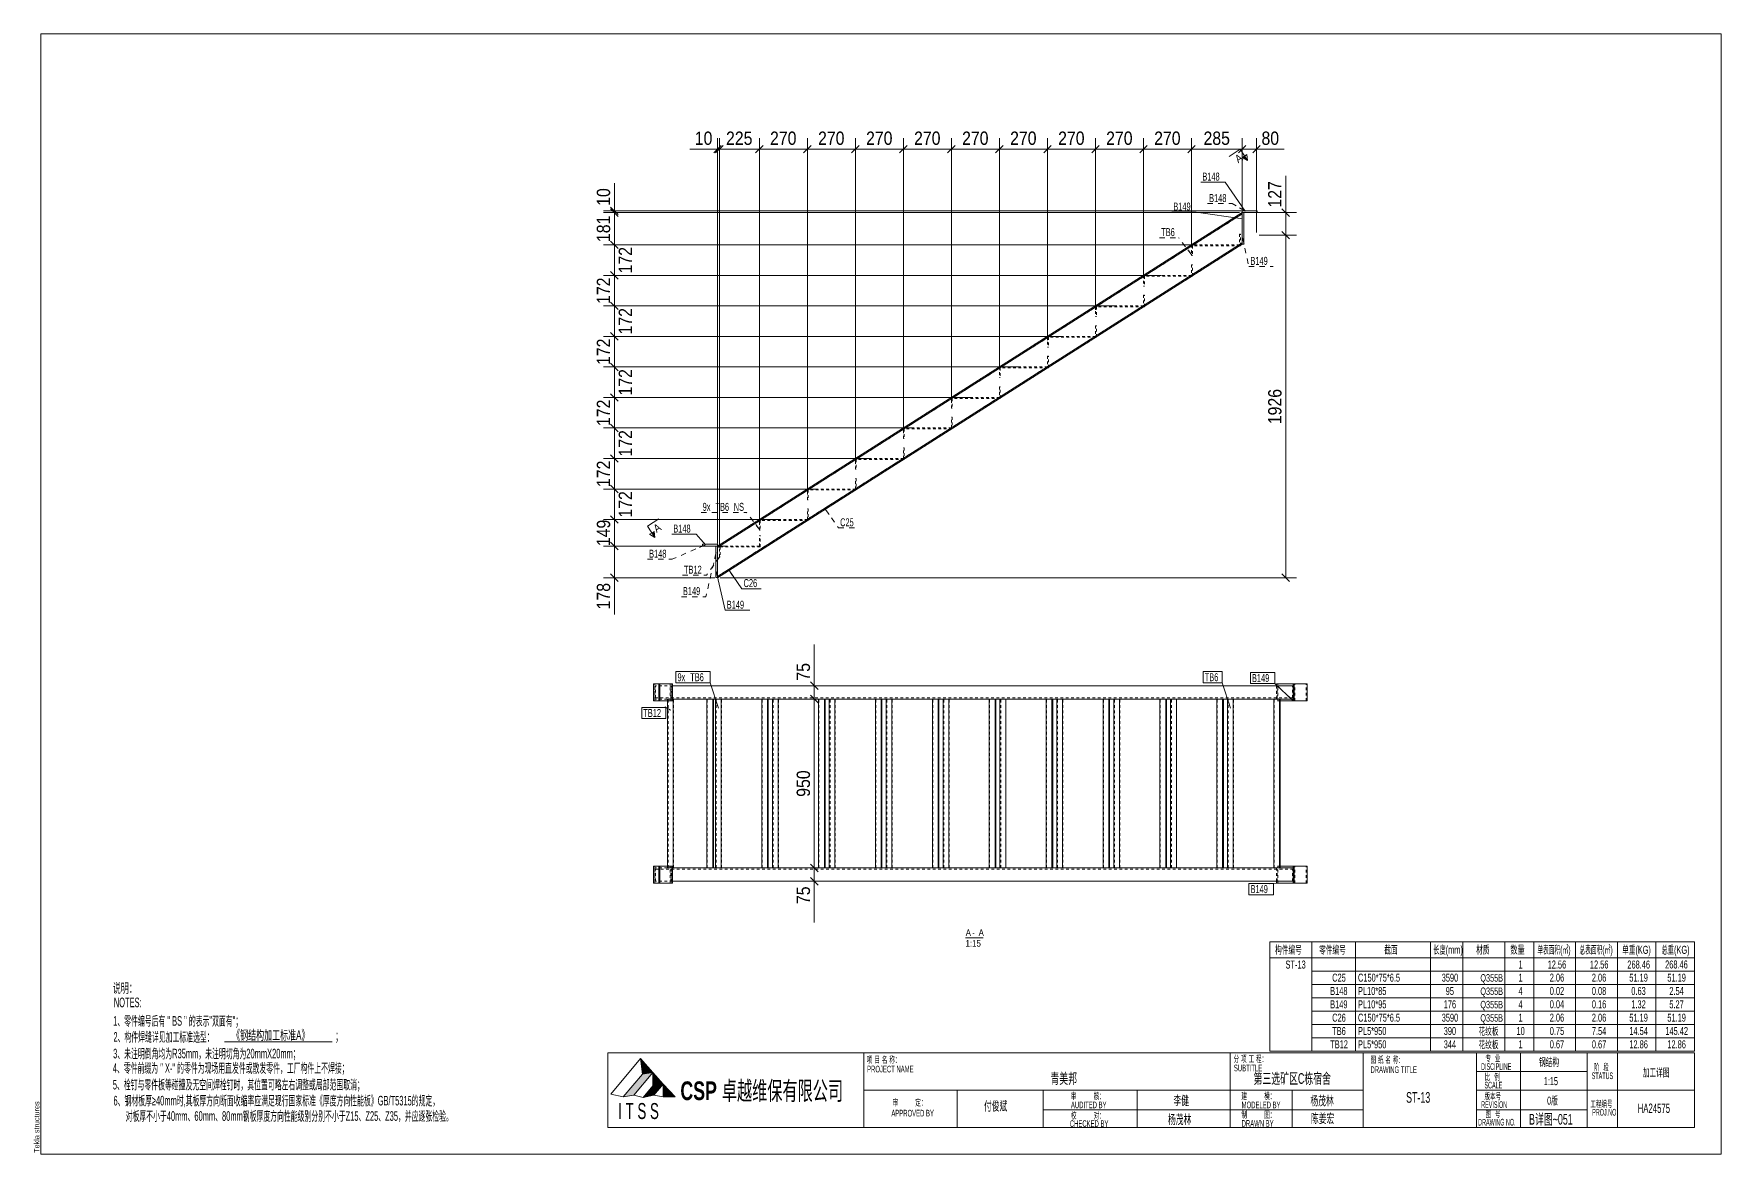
# Model space of a CAD drawing. Header units: inches. Extents: x 0 to 632, y -2591 to 0.
# Drawn here: x 0 to 632, y -420 to 0 of the extents above; entities that cross this region are included whole.
import ezdxf

# ---------------------------------------------------------------- set-up
doc = ezdxf.new("R2010")
doc.units = ezdxf.units.IN
doc.header["$MEASUREMENT"] = 0
for name, pattern in [('XKITLINE00', [0]), ('XKITLINE01', [4, 1, -1, 1, -1]), ('XKITLINE02', [4, 2, -2])]:
    doc.linetypes.add(name, pattern=pattern)
for name, color, linetype, lineweight in [('DrawingSheet', 5, 'Continuous', 0), ('OtherObjectType', 1, 'Continuous', 0), ('Part', 2, 'Continuous', 0), ('PartMark', 3, 'Continuous', 0), ('Section', 6, 'Continuous', 0), ('Z-DIMENSIONS', 1, 'Continuous', 0)]:
    doc.layers.add(name, color=color, linetype=linetype, lineweight=lineweight)
doc.styles.add('Arial', font='arial.ttf')
doc.styles.add('Arial Black', font='ariblk.ttf')
doc.styles.add('Arial Black Bold', font='ARIAL.TTF')
doc.styles.add('Arial Narrow', font='ARIAL.TTF')
doc.styles.add('romsim', font='ARIAL.TTF')
doc.styles.add('宋体', font='ARIAL.TTF')

# ---------------------------------------------------------------- blocks, each defined once
blk = doc.blocks.new('B详图~051 (ST-13)')
at = {"layer": 'OtherObjectType'}
for color, points in [(3, [(229.8, 41), (234.5, 35.7), (230.6, 35.1)]), (2, [(227.3, 27.2), (223.4, 26.5), (230.6, 35), (234.5, 35.7)]), (3, [(234.5, 35.7), (238.4, 31.3), (234.5, 30.7)]), (2, [(234.8, 27.1), (230.8, 26.3), (234.5, 30.6), (238.4, 31.3)]), (3, [(238.4, 31.3), (242.8, 26.5), (238.3, 26.5)])]:
    blk.add_hatch(color=color, dxfattribs=at).paths.add_polyline_path(points, flags=17)
at = {"layer": 'Section'}
for points in [[(456.32, 379.15), (457.39, 377.47), (455.47, 378.62)], [(234.94, 238.45), (235.17, 236.22), (234.1, 237.91)]]:
    blk.add_hatch(color=6, dxfattribs=at).paths.add_polyline_path(points, flags=17)
at = {"layer": 'DrawingSheet', "color": 5, "linetype": 'XKITLINE00', "lineweight": 0}
for p, q in [((635, 425), (5, 425)), ((5, 425), (5, 5)), ((635, 5), (635, 425)), ((5, 5), (635, 5))]:
    blk.add_line(p, q, dxfattribs=at)
at = {"layer": 'OtherObjectType', "color": 6, "linetype": 'XKITLINE00', "lineweight": 0}
blk.add_line((351.68, 86.06), (358.35, 86.06), dxfattribs=at)
at = {"layer": 'OtherObjectType', "color": 3, "linetype": 'XKITLINE00', "lineweight": 0}
for p, q in [((465.8, 78.6), (465.8, 84.6)), ((625, 84.6), (465.8, 84.6)), ((481.5, 84.6), (481.5, 78.6)), ((497.9, 78.6), (497.9, 84.6)), ((526, 78.6), (526, 84.6)), ((538.17, 78.6), (538.17, 84.6)), ((553.9, 78.6), (553.9, 84.6)), ((564.7, 78.6), (564.7, 84.6)), ((580.3, 84.6), (580.3, 78.6)), ((596.1, 84.6), (596.1, 78.6)), ((610.5, 84.6), (610.5, 78.6)), ((625, 78.6), (625, 84.6)), ((625, 78.6), (465.8, 78.6)), ((465.8, 73.6), (465.8, 78.6)), ((465.8, 78.6), (625, 78.6)), ((481.5, 78.6), (481.5, 73.6)), ((497.9, 78.6), (497.9, 73.6)), ((526, 78.6), (526, 73.6)), ((538.17, 78.6), (538.17, 73.6)), ((553.9, 78.6), (553.9, 73.6)), ((564.7, 73.6), (564.7, 78.6)), ((580.3, 78.6), (580.3, 73.6)), ((596.1, 73.6), (596.1, 78.6)), ((610.5, 73.6), (610.5, 78.6)), ((625, 78.6), (625, 73.6)), ((465.8, 68.6), (465.8, 73.6)), ((481.5, 73.6), (625, 73.6)), ((481.5, 73.6), (481.5, 68.6)), ((497.9, 73.6), (497.9, 68.6)), ((526, 73.6), (526, 68.6)), ((538.17, 73.6), (538.17, 68.6)), ((553.9, 73.6), (553.9, 68.6)), ((564.7, 73.6), (564.7, 68.6)), ((580.3, 73.6), (580.3, 68.6)), ((596.1, 68.6), (596.1, 73.6)), ((610.5, 73.6), (610.5, 68.6)), ((625, 73.6), (625, 68.6)), ((465.8, 63.6), (465.8, 68.6)), ((465.8, 58.6), (465.8, 63.6)), ((481.5, 68.6), (625, 68.6)), ((481.5, 68.6), (481.5, 63.6)), ((481.5, 63.6), (625, 63.6)), ((481.5, 63.6), (481.5, 58.6)), ((497.9, 68.6), (497.9, 63.6)), ((497.9, 63.6), (497.9, 58.6)), ((526, 68.6), (526, 63.6)), ((526, 63.6), (526, 58.6)), ((538.17, 68.6), (538.17, 63.6)), ((538.17, 63.6), (538.17, 58.6)), ((553.9, 68.6), (553.9, 63.6)), ((553.9, 63.6), (553.9, 58.6)), ((564.7, 68.6), (564.7, 63.6)), ((564.7, 63.6), (564.7, 58.6)), ((580.3, 68.6), (580.3, 63.6)), ((580.3, 63.6), (580.3, 58.6)), ((596.1, 63.6), (596.1, 68.6)), ((596.1, 58.6), (596.1, 63.6)), ((610.5, 68.6), (610.5, 63.6)), ((610.5, 63.6), (610.5, 58.6)), ((625, 68.6), (625, 63.6)), ((625, 63.6), (625, 58.6)), ((465.8, 53.6), (465.8, 58.6)), ((481.5, 58.6), (625, 58.6)), ((481.5, 58.6), (481.5, 53.6)), ((497.9, 58.6), (497.9, 53.6)), ((526, 58.6), (526, 53.6)), ((538.17, 58.6), (538.17, 53.6)), ((553.9, 58.6), (553.9, 53.6)), ((564.7, 58.6), (564.7, 53.6)), ((580.3, 58.6), (580.3, 53.6)), ((596.1, 53.6), (596.1, 58.6)), ((610.5, 58.6), (610.5, 53.6)), ((625, 58.6), (625, 53.6)), ((465.8, 48.6), (465.8, 53.6)), ((481.5, 53.6), (625, 53.6)), ((481.5, 53.6), (481.5, 48.6)), ((497.9, 53.6), (497.9, 48.6)), ((526, 53.6), (526, 48.6)), ((538.17, 53.6), (538.17, 48.6)), ((553.9, 53.6), (553.9, 48.6)), ((564.7, 53.6), (564.7, 48.6)), ((580.3, 53.6), (580.3, 48.6)), ((596.1, 48.6), (596.1, 53.6)), ((610.5, 53.6), (610.5, 48.6)), ((625, 53.6), (625, 48.6)), ((73.92, 47.16), (114.24, 47.16)), ((465.8, 43.6), (465.8, 48.6)), ((481.5, 48.6), (625, 48.6)), ((481.5, 48.6), (481.5, 43.6)), ((497.9, 48.6), (497.9, 43.6)), ((526, 48.6), (526, 43.6)), ((538.17, 48.6), (538.17, 43.6)), ((553.9, 48.6), (553.9, 43.6)), ((564.7, 48.6), (564.7, 43.6)), ((580.3, 48.6), (580.3, 43.6)), ((596.1, 43.6), (596.1, 48.6)), ((610.5, 48.6), (610.5, 43.6)), ((625, 48.6), (625, 43.6)), ((625, 43), (217.6, 43)), ((217.6, 43), (217.6, 15)), ((313.6, 43), (313.6, 15)), ((452.8, 43), (382.8, 43)), ((450.9, 42.8), (450.9, 15.1)), ((625, 43.6), (465.8, 43.6)), ((481.5, 43.6), (625, 43.6)), ((500.8, 43), (500.8, 15)), ((543.2, 43), (543.2, 15)), ((559.7, 43), (559.7, 15)), ((584.7, 43), (584.7, 15)), ((596.1, 43), (596.1, 15)), ((625, 43), (625, 15)), ((584.7, 36), (543.2, 36)), ((500.8, 29), (313.7, 29)), ((348.5, 29), (348.5, 15)), ((380.8, 29), (380.8, 15)), ((416.1, 29.1), (416.1, 15.1)), ((474.1, 29), (474.1, 15)), ((625, 29), (543.2, 29)), ((500.8, 21.6), (380.8, 21.6)), ((584.7, 21.6), (543.2, 21.6)), ((625, 15), (217.6, 15))]:
    blk.add_line(p, q, dxfattribs=at)
at = {"layer": 'OtherObjectType', "color": 2, "linetype": 'XKITLINE00', "lineweight": 0}
for p, q in [((229.8, 40.9), (218.7, 27.5)), ((230.6, 35), (229.8, 40.9)), ((229.8, 40.9), (234.5, 35.7)), ((223.4, 26.5), (230.6, 35)), ((230.6, 35), (223.4, 26.5)), ((234.5, 35.7), (227.3, 27.2)), ((230.6, 35), (234.5, 35.7)), ((234.5, 30.6), (234.5, 35.7)), ((234.5, 35.7), (238.4, 31.3)), ((218.7, 27.5), (223.4, 26.5)), ((223.4, 26.5), (227.3, 27.2)), ((227.3, 27.2), (230.8, 26.3)), ((230.8, 26.3), (234.5, 30.6)), ((230.8, 26.3), (234.8, 27.1)), ((234.5, 30.6), (238.4, 31.3)), ((238.4, 31.3), (234.8, 27.1)), ((234.8, 27.1), (238.3, 26.5)), ((238.3, 26.5), (238.4, 31.3)), ((238.3, 26.5), (242.8, 26.5)), ((242.8, 26.5), (238.4, 31.3))]:
    blk.add_line(p, q, dxfattribs=at)
at = {"layer": 'Part', "color": 2, "linetype": 'XKITLINE00', "lineweight": 0}
for p, q in [((455.41, 357.96), (258.74, 232.96)), ((455.41, 357.44), (258.74, 232.44)), ((455.41, 357.96), (455.41, 358.62)), ((455.41, 358.62), (461.07, 358.62)), ((455.41, 357.96), (455.41, 346.19)), ((455.41, 357.96), (456.07, 357.96)), ((455.41, 357.96), (461.07, 357.96)), ((456.07, 357.96), (456.07, 346.19)), ((461.07, 357.96), (461.07, 358.62)), ((455.41, 346.62), (258.74, 221.62)), ((258.74, 221.11), (455.41, 346.11)), ((454.74, 345.55), (454.52, 345.55)), ((454.74, 345.68), (454.74, 345.55)), ((455.41, 346.11), (455.41, 346.19)), ((455.41, 346.19), (456.07, 346.19)), ((436.74, 334.11), (436.52, 334.11)), ((436.74, 334.24), (436.74, 334.11)), ((418.74, 322.67), (418.52, 322.67)), ((418.74, 322.8), (418.74, 322.67)), ((400.74, 311.22), (400.52, 311.22)), ((400.74, 311.36), (400.74, 311.22)), ((382.74, 299.78), (382.52, 299.78)), ((382.74, 299.92), (382.74, 299.78)), ((364.74, 288.34), (364.52, 288.34)), ((364.74, 288.48), (364.74, 288.34)), ((346.74, 276.9), (346.52, 276.9)), ((346.74, 276.9), (346.74, 277.04)), ((328.74, 265.46), (328.52, 265.46)), ((328.74, 265.46), (328.74, 265.6)), ((310.74, 254.02), (310.52, 254.02)), ((310.74, 254.02), (310.74, 254.16)), ((292.74, 242.58), (292.52, 242.58)), ((292.74, 242.58), (292.74, 242.72)), ((253.07, 233.62), (253.07, 232.96)), ((253.07, 233.62), (258.74, 233.62)), ((253.07, 232.96), (258.74, 232.96)), ((258.74, 232.96), (258.07, 232.96)), ((258.07, 232.96), (258.07, 221.19)), ((258.74, 233.62), (258.74, 232.96)), ((258.74, 232.96), (258.74, 221.19)), ((258.74, 221.19), (258.07, 221.19)), ((258.74, 221.11), (258.74, 221.19)), ((236.76, 181.31), (234.67, 181.31)), ((234.67, 181.31), (234.67, 174.97)), ((241.9, 181.31), (236.76, 181.31)), ((236.76, 181.31), (236.76, 174.97)), ((237.12, 174.97), (237.12, 181.31)), ((241.9, 181.31), (241.9, 174.97)), ((474.57, 180.64), (241.9, 180.64)), ((468.26, 181.31), (468.26, 180.64)), ((474.57, 181.31), (468.26, 181.31)), ((474.57, 174.97), (474.57, 181.31)), ((479.71, 181.31), (474.57, 181.31)), ((474.57, 181.31), (474.57, 174.97)), ((474.57, 175.64), (474.57, 180.64)), ((474.93, 174.97), (474.93, 181.31)), ((479.71, 181.31), (479.71, 174.97)), ((236.76, 174.97), (234.67, 174.97)), ((241.9, 174.97), (236.76, 174.97)), ((239.96, 112.97), (239.96, 174.97)), ((241.9, 175.64), (474.57, 175.64)), ((242.11, 112.31), (242.11, 175.64)), ((254.77, 112.31), (254.77, 175.64)), ((256.91, 112.31), (256.91, 175.64)), ((257.19, 112.31), (257.19, 175.64)), ((257.96, 112.31), (257.96, 175.64)), ((260.11, 112.31), (260.11, 175.64)), ((275.3, 112.31), (275.3, 175.64)), ((277.44, 112.31), (277.44, 175.64)), ((277.72, 112.31), (277.72, 175.64)), ((279.29, 112.31), (279.29, 175.64)), ((281.43, 112.31), (281.43, 175.64)), ((296.63, 112.31), (296.63, 175.64)), ((298.77, 112.31), (298.77, 175.64)), ((299.05, 112.31), (299.05, 175.64)), ((300.62, 112.31), (300.62, 175.64)), ((302.76, 112.31), (302.76, 175.64)), ((317.95, 112.31), (317.95, 175.64)), ((320.1, 112.31), (320.1, 175.64)), ((320.38, 112.31), (320.38, 175.64)), ((321.95, 112.31), (321.95, 175.64)), ((324.09, 112.31), (324.09, 175.64)), ((339.28, 112.31), (339.28, 175.64)), ((341.43, 112.31), (341.43, 175.64)), ((341.71, 112.31), (341.71, 175.64)), ((343.27, 112.31), (343.27, 175.64)), ((345.42, 112.31), (345.42, 175.64)), ((360.61, 112.31), (360.61, 175.64)), ((362.76, 112.31), (362.76, 175.64)), ((363.04, 112.31), (363.04, 175.64)), ((364.6, 112.31), (364.6, 175.64)), ((366.75, 112.31), (366.75, 175.64)), ((381.94, 112.31), (381.94, 175.64)), ((384.08, 112.31), (384.08, 175.64)), ((384.37, 112.31), (384.37, 175.64)), ((385.93, 112.31), (385.93, 175.64)), ((388.08, 112.31), (388.08, 175.64)), ((403.27, 112.31), (403.27, 175.64)), ((405.41, 112.31), (405.41, 175.64)), ((405.69, 112.31), (405.69, 175.64)), ((407.26, 112.31), (407.26, 175.64)), ((409.4, 112.31), (409.4, 175.64)), ((424.59, 112.31), (424.59, 175.64)), ((426.74, 112.31), (426.74, 175.64)), ((427.02, 112.31), (427.02, 175.64)), ((428.59, 112.31), (428.59, 175.64)), ((430.73, 112.31), (430.73, 175.64)), ((445.92, 112.31), (445.92, 175.64)), ((448.07, 112.31), (448.07, 175.64)), ((448.35, 112.31), (448.35, 175.64)), ((449.91, 112.31), (449.91, 175.64)), ((452.06, 112.31), (452.06, 175.64)), ((467.25, 112.31), (467.25, 175.64)), ((469.4, 112.31), (469.4, 175.64)), ((469.68, 112.31), (469.68, 175.64)), ((474.57, 174.97), (469.68, 174.97)), ((479.71, 174.97), (474.57, 174.97)), ((236.76, 112.97), (234.67, 112.97)), ((234.67, 112.97), (234.67, 106.64)), ((241.9, 112.97), (236.76, 112.97)), ((236.76, 112.97), (236.76, 106.64)), ((237.12, 106.64), (237.12, 112.97)), ((241.9, 112.97), (241.9, 106.64)), ((241.9, 112.31), (474.57, 112.31)), ((474.57, 112.97), (469.68, 112.97)), ((474.57, 106.64), (474.57, 112.97)), ((479.71, 112.97), (474.57, 112.97)), ((474.57, 112.97), (474.57, 106.64)), ((474.57, 112.31), (474.57, 107.31)), ((474.93, 106.64), (474.93, 112.97)), ((479.71, 112.97), (479.71, 106.64)), ((236.76, 106.64), (234.67, 106.64)), ((241.9, 106.64), (236.76, 106.64)), ((474.57, 107.31), (241.9, 107.31)), ((468.26, 106.64), (468.26, 107.31)), ((474.57, 106.64), (468.26, 106.64)), ((479.71, 106.64), (474.57, 106.64))]:
    blk.add_line(p, q, dxfattribs=at)
at = {"layer": 'Part', "color": 6, "linetype": 'XKITLINE01', "lineweight": 0}
for p, q in [((258.74, 232.96), (455.41, 357.96)), ((455.41, 357.44), (258.74, 232.44)), ((455.41, 358.62), (455.41, 357.96)), ((461.07, 358.62), (455.41, 358.62)), ((455.41, 346.19), (455.41, 357.96)), ((455.41, 357.96), (455.41, 346.11)), ((456.07, 357.96), (455.41, 357.96)), ((455.41, 357.96), (455.41, 346.19)), ((455.41, 357.96), (461.07, 357.96)), ((456.07, 346.19), (456.07, 357.96)), ((461.07, 357.96), (461.07, 358.62)), ((454.41, 349.88), (454.41, 345.88)), ((454.74, 349.88), (454.41, 349.88)), ((454.74, 345.68), (454.74, 349.88)), ((455.41, 346.62), (258.74, 221.62)), ((258.74, 221.11), (455.41, 346.11)), ((454.41, 345.88), (436.41, 345.88)), ((436.41, 345.88), (436.41, 341.88)), ((436.74, 341.88), (436.41, 341.88)), ((454.52, 345.55), (436.74, 345.55)), ((436.74, 345.55), (436.74, 341.88)), ((455.41, 346.19), (456.07, 346.19)), ((436.41, 338.44), (436.41, 334.44)), ((436.74, 338.44), (436.41, 338.44)), ((436.74, 334.24), (436.74, 338.44)), ((436.41, 334.44), (418.41, 334.44)), ((418.41, 334.44), (418.41, 330.44)), ((418.74, 330.44), (418.41, 330.44)), ((436.52, 334.11), (418.74, 334.11)), ((418.74, 334.11), (418.74, 330.44)), ((418.41, 323), (400.41, 323)), ((400.41, 323), (400.41, 319)), ((418.52, 322.67), (400.74, 322.67)), ((400.74, 322.67), (400.74, 319)), ((418.41, 327), (418.41, 323)), ((418.74, 327), (418.41, 327)), ((418.74, 322.8), (418.74, 327)), ((400.74, 319), (400.41, 319)), ((400.41, 311.56), (382.41, 311.56)), ((382.41, 311.56), (382.41, 307.56)), ((400.52, 311.22), (382.74, 311.22)), ((382.74, 311.22), (382.74, 307.56)), ((400.41, 315.56), (400.41, 311.56)), ((400.74, 315.56), (400.41, 315.56)), ((400.74, 311.36), (400.74, 315.56)), ((382.74, 307.56), (382.41, 307.56)), ((382.41, 304.12), (382.41, 300.12)), ((382.74, 304.12), (382.41, 304.12)), ((382.74, 299.92), (382.74, 304.12)), ((382.41, 300.12), (364.41, 300.12)), ((364.41, 300.12), (364.41, 296.12)), ((382.52, 299.78), (364.74, 299.78)), ((364.74, 299.78), (364.74, 296.12)), ((364.74, 296.12), (364.41, 296.12)), ((364.41, 292.68), (364.41, 288.68)), ((364.74, 292.68), (364.41, 292.68)), ((364.74, 288.48), (364.74, 292.68)), ((364.41, 288.68), (346.41, 288.68)), ((346.41, 284.68), (346.41, 288.68)), ((346.74, 284.68), (346.41, 284.68)), ((364.52, 288.34), (346.74, 288.34)), ((346.74, 288.34), (346.74, 284.68)), ((346.41, 277.24), (346.41, 281.24)), ((346.41, 281.24), (346.74, 281.24)), ((346.74, 281.24), (346.74, 277.04)), ((346.41, 277.24), (328.41, 277.24)), ((328.41, 273.24), (328.41, 277.24)), ((328.74, 273.24), (328.41, 273.24)), ((346.52, 276.9), (328.74, 276.9)), ((328.74, 276.9), (328.74, 273.24)), ((328.41, 265.8), (310.41, 265.8)), ((310.41, 261.8), (310.41, 265.8)), ((328.41, 265.8), (328.41, 269.8)), ((328.41, 269.8), (328.74, 269.8)), ((328.74, 269.8), (328.74, 265.6)), ((310.74, 261.8), (310.41, 261.8)), ((328.52, 265.46), (310.74, 265.46)), ((310.74, 265.46), (310.74, 261.8)), ((310.41, 254.35), (292.41, 254.35)), ((292.41, 250.35), (292.41, 254.35)), ((310.52, 254.02), (292.74, 254.02)), ((292.74, 254.02), (292.74, 250.35)), ((310.41, 254.35), (310.41, 258.35)), ((310.41, 258.35), (310.74, 258.35)), ((310.74, 258.35), (310.74, 254.16)), ((292.74, 250.35), (292.41, 250.35)), ((292.41, 242.91), (292.41, 246.91)), ((292.41, 246.91), (292.74, 246.91)), ((292.74, 246.91), (292.74, 242.72)), ((292.41, 242.91), (274.41, 242.91)), ((274.41, 238.91), (274.41, 242.91)), ((292.52, 242.58), (274.74, 242.58)), ((274.74, 242.58), (274.74, 238.91)), ((274.74, 238.91), (274.41, 238.91)), ((274.41, 232.96), (274.41, 236.96)), ((274.74, 236.96), (274.41, 236.96)), ((274.74, 232.62), (274.74, 236.96)), ((253.07, 233.62), (253.07, 232.96)), ((258.74, 233.62), (253.07, 233.62)), ((253.07, 232.96), (258.74, 232.96)), ((258.74, 232.96), (258.07, 232.96)), ((258.07, 232.96), (258.07, 221.19)), ((258.74, 232.96), (258.74, 233.62)), ((258.74, 232.96), (258.74, 221.19)), ((258.74, 221.11), (258.74, 232.96)), ((258.74, 221.19), (258.74, 232.96)), ((274.41, 232.96), (259.41, 232.96)), ((259.41, 228.96), (259.41, 232.96)), ((259.74, 228.96), (259.41, 228.96)), ((274.74, 232.62), (259.74, 232.62)), ((259.74, 232.62), (259.74, 228.96)), ((258.07, 221.19), (258.74, 221.19)), ((235.19, 175.64), (235.19, 180.64)), ((241.9, 180.64), (235.19, 180.64)), ((235.23, 174.97), (235.23, 181.31)), ((235.46, 176.07), (235.46, 180.64)), ((241.54, 181.31), (236.76, 181.31)), ((240.98, 174.97), (240.98, 181.31)), ((241.27, 176.07), (241.27, 180.64)), ((241.54, 174.97), (241.54, 181.31)), ((241.54, 174.97), (241.54, 181.31)), ((241.54, 175.64), (241.54, 180.64)), ((468.22, 175.64), (468.22, 180.64)), ((468.26, 180.64), (468.26, 174.97)), ((468.49, 176.07), (468.49, 180.64)), ((468.82, 174.97), (468.82, 181.31)), ((474.3, 176.07), (474.3, 180.64)), ((475.14, 181.31), (474.57, 181.31)), ((475.14, 174.97), (475.14, 181.31)), ((479.36, 174.97), (479.36, 181.31)), ((241.9, 175.64), (235.19, 175.64)), ((474.3, 176.07), (235.46, 176.07)), ((241.54, 174.97), (236.76, 174.97)), ((257.19, 175.64), (239.96, 175.64)), ((239.96, 174.97), (239.96, 175.64)), ((240.24, 112.31), (240.24, 175.64)), ((242.21, 112.31), (242.21, 175.64)), ((254.87, 112.31), (254.87, 175.64)), ((277.72, 175.64), (257.96, 175.64)), ((258.24, 112.31), (258.24, 175.64)), ((260.21, 112.31), (260.21, 175.64)), ((275.4, 112.31), (275.4, 175.64)), ((299.05, 175.64), (279.29, 175.64)), ((279.57, 112.31), (279.57, 175.64)), ((281.54, 112.31), (281.54, 175.64)), ((296.73, 112.31), (296.73, 175.64)), ((320.38, 175.64), (300.62, 175.64)), ((300.9, 112.31), (300.9, 175.64)), ((302.87, 112.31), (302.87, 175.64)), ((318.06, 112.31), (318.06, 175.64)), ((341.71, 175.64), (321.95, 175.64)), ((322.23, 112.31), (322.23, 175.64)), ((324.19, 112.31), (324.19, 175.64)), ((339.38, 112.31), (339.38, 175.64)), ((363.04, 175.64), (343.27, 175.64)), ((343.55, 112.31), (343.55, 175.64)), ((345.52, 112.31), (345.52, 175.64)), ((360.71, 112.31), (360.71, 175.64)), ((384.37, 175.64), (364.6, 175.64)), ((364.88, 112.31), (364.88, 175.64)), ((366.85, 112.31), (366.85, 175.64)), ((382.04, 112.31), (382.04, 175.64)), ((405.69, 175.64), (385.93, 175.64)), ((386.21, 112.31), (386.21, 175.64)), ((388.18, 112.31), (388.18, 175.64)), ((403.37, 112.31), (403.37, 175.64)), ((427.02, 175.64), (407.26, 175.64)), ((407.54, 112.31), (407.54, 175.64)), ((409.51, 112.31), (409.51, 175.64)), ((424.7, 112.31), (424.7, 175.64)), ((448.35, 175.64), (428.59, 175.64)), ((428.87, 112.31), (428.87, 175.64)), ((430.83, 112.31), (430.83, 175.64)), ((446.03, 112.31), (446.03, 175.64)), ((469.68, 175.64), (449.91, 175.64)), ((450.2, 112.31), (450.2, 175.64)), ((452.16, 112.31), (452.16, 175.64)), ((467.35, 112.31), (467.35, 175.64)), ((469.68, 174.97), (468.26, 174.97)), ((475.14, 174.97), (474.57, 174.97)), ((235.19, 107.31), (235.19, 112.31)), ((241.9, 112.31), (235.19, 112.31)), ((235.23, 106.64), (235.23, 112.97)), ((235.46, 107.31), (235.46, 111.87)), ((235.46, 111.87), (474.3, 111.87)), ((241.54, 112.97), (236.76, 112.97)), ((239.96, 112.31), (239.96, 112.97)), ((239.96, 112.31), (257.19, 112.31)), ((240.98, 106.64), (240.98, 112.97)), ((241.27, 107.31), (241.27, 111.87)), ((241.54, 106.64), (241.54, 112.97)), ((241.54, 106.64), (241.54, 112.97)), ((241.54, 107.31), (241.54, 112.31)), ((257.96, 112.31), (277.72, 112.31)), ((279.29, 112.31), (299.05, 112.31)), ((300.62, 112.31), (320.38, 112.31)), ((321.95, 112.31), (341.71, 112.31)), ((343.27, 112.31), (363.04, 112.31)), ((364.6, 112.31), (384.37, 112.31)), ((385.93, 112.31), (405.69, 112.31)), ((407.26, 112.31), (427.02, 112.31)), ((428.59, 112.31), (448.35, 112.31)), ((449.91, 112.31), (469.68, 112.31)), ((468.22, 107.31), (468.22, 112.31)), ((468.26, 107.31), (468.26, 112.97)), ((469.68, 112.97), (468.26, 112.97)), ((468.49, 107.31), (468.49, 111.87)), ((468.82, 106.64), (468.82, 112.97)), ((474.3, 107.31), (474.3, 111.87)), ((475.14, 112.97), (474.57, 112.97)), ((475.14, 106.64), (475.14, 112.97)), ((479.36, 106.64), (479.36, 112.97)), ((241.9, 107.31), (235.19, 107.31)), ((241.54, 106.64), (236.76, 106.64)), ((475.14, 106.64), (468.82, 106.64))]:
    blk.add_line(p, q, dxfattribs=at)
at = {"layer": 'PartMark', "color": 4, "linetype": 'XKITLINE00', "lineweight": 0}
for p, q in [((439.87, 369.36), (449.06, 369.36)), ((456.56, 358.47), (449.06, 369.36)), ((428.98, 358.14), (438.17, 358.14)), ((455.56, 355.58), (438.17, 358.14)), ((453.09, 355.95), (455.56, 355.58)), ((454.39, 359.72), (456.56, 358.47)), ((455.14, 360.53), (456.56, 358.47)), ((456.09, 346.12), (455.56, 348.56)), ((435.07, 343.97), (436.59, 341.98)), ((300.58, 244.78), (299.14, 246.83)), ((273.07, 241), (274.59, 239.01)), ((241.54, 237.43), (250.73, 237.43)), ((254.23, 233.47), (250.73, 237.43)), ((252.57, 235.34), (254.23, 233.47)), ((251.93, 232.47), (254.23, 233.47)), ((257.66, 228.15), (258.23, 230.58)), ((258.15, 227.02), (259.59, 229.07)), ((258.23, 223.56), (261.59, 208.9)), ((258.78, 221.12), (258.23, 223.56)), ((262.94, 224.04), (267.89, 216.99)), ((264.38, 221.99), (262.94, 224.04)), ((267.89, 216.99), (275.03, 216.99)), ((261.59, 208.9), (270.78, 208.9)), ((243.11, 185.91), (255.94, 185.91)), ((243.11, 181.71), (243.11, 185.91)), ((255.94, 181.71), (255.94, 185.91)), ((440.76, 185.91), (447.9, 185.91)), ((440.76, 181.71), (440.76, 185.91)), ((447.9, 181.71), (447.9, 185.91)), ((458.47, 185.59), (467.65, 185.59)), ((458.47, 181.39), (458.47, 185.59)), ((467.65, 181.39), (467.65, 185.59)), ((243.11, 181.71), (255.94, 181.71)), ((259.05, 172.21), (255.94, 181.71)), ((440.76, 181.71), (447.9, 181.71)), ((451, 172.21), (447.9, 181.71)), ((458.47, 181.39), (467.65, 181.39)), ((474.57, 174.97), (467.65, 181.39)), ((230.31, 172.5), (239.4, 172.5)), ((230.31, 168.3), (230.31, 172.5)), ((239.02, 172.74), (241.14, 171.4)), ((239.4, 168.3), (239.4, 172.5)), ((241.14, 171.4), (239.4, 172.5)), ((258.27, 174.59), (259.05, 172.21)), ((450.23, 174.59), (451, 172.21)), ((472.74, 176.67), (474.57, 174.97)), ((230.31, 168.3), (239.4, 168.3)), ((457.95, 106.49), (467.14, 106.49)), ((457.95, 102.29), (457.95, 106.49)), ((457.95, 102.29), (467.14, 102.29)), ((465.78, 106.31), (468.26, 106.64)), ((468.26, 106.64), (467.14, 106.49)), ((467.14, 102.29), (467.14, 106.49))]:
    blk.add_line(p, q, dxfattribs=at)
at = {"layer": 'PartMark', "color": 4, "linetype": 'XKITLINE02', "lineweight": 0}
for p, q in [((442.42, 361.32), (451.61, 361.32)), ((456.56, 358.47), (451.61, 361.32)), ((424.45, 348.54), (431.59, 348.54)), ((436.59, 341.98), (431.59, 348.54)), ((455.56, 348.56), (457.89, 337.77)), ((457.89, 337.77), (467.08, 337.77)), ((299.14, 246.83), (304.09, 239.78)), ((252.56, 245.57), (269.59, 245.57)), ((274.59, 239.01), (269.59, 245.57)), ((304.09, 239.78), (311.24, 239.78)), ((232.48, 228.01), (241.67, 228.01)), ((254.23, 233.47), (241.67, 228.01)), ((258.23, 230.58), (254.34, 213.99)), ((259.59, 229.07), (254.64, 222.02)), ((245.55, 222.02), (254.64, 222.02)), ((245.16, 213.99), (254.34, 213.99))]:
    blk.add_line(p, q, dxfattribs=at)
at = {"layer": 'Section', "color": 6, "linetype": 'XKITLINE00', "lineweight": 0}
for p, q in [((454.71, 381.69), (450.49, 379)), ((454.71, 381.69), (457.39, 377.47)), ((455.47, 378.62), (457.16, 379.69)), ((457.16, 379.69), (457.39, 377.47)), ((457.39, 377.47), (455.47, 378.62)), ((232.49, 240.44), (236.71, 243.13)), ((232.49, 240.44), (235.17, 236.22)), ((234.94, 238.45), (233.25, 237.38)), ((235.17, 236.22), (233.25, 237.38)), ((235.17, 236.22), (234.94, 238.45))]:
    blk.add_line(p, q, dxfattribs=at)
at = {"layer": 'Z-DIMENSIONS', "color": 4, "linetype": 'XKITLINE00', "lineweight": 0}
for p, q in [((258.74, 381.75), (248.32, 381.75)), ((258.74, 381.75), (248.32, 381.75)), ((259.41, 381.75), (254.41, 381.75)), ((260.15, 383.16), (257.32, 380.34)), ((260.82, 383.16), (257.99, 380.34)), ((260.82, 383.16), (257.99, 380.34)), ((258.74, 233.96), (258.74, 385.85)), ((258.74, 381.75), (259.41, 381.75)), ((259.41, 232.45), (259.41, 385.85)), ((259.41, 232.45), (259.41, 385.85)), ((259.41, 381.75), (264.41, 381.75)), ((259.41, 381.75), (274.41, 381.75)), ((274.41, 381.75), (269.41, 381.75)), ((275.82, 383.16), (272.99, 380.34)), ((275.82, 383.16), (272.99, 380.34)), ((274.41, 241.91), (274.41, 385.85)), ((274.41, 241.91), (274.41, 385.85)), ((274.41, 381.75), (279.41, 381.75)), ((274.41, 381.75), (292.41, 381.75)), ((292.41, 381.75), (287.41, 381.75)), ((293.82, 383.16), (290.99, 380.34)), ((293.82, 383.16), (290.99, 380.34)), ((292.41, 253.35), (292.41, 385.85)), ((292.41, 253.35), (292.41, 385.85)), ((292.41, 381.75), (297.41, 381.75)), ((292.41, 381.75), (310.41, 381.75)), ((310.41, 381.75), (305.41, 381.75)), ((311.82, 383.16), (308.99, 380.34)), ((311.82, 383.16), (308.99, 380.34)), ((310.41, 264.8), (310.41, 385.85)), ((310.41, 264.8), (310.41, 385.85)), ((310.41, 381.75), (315.41, 381.75)), ((310.41, 381.75), (328.41, 381.75)), ((328.41, 381.75), (323.41, 381.75)), ((329.82, 383.16), (326.99, 380.34)), ((329.82, 383.16), (326.99, 380.34)), ((328.41, 276.24), (328.41, 385.85)), ((328.41, 276.24), (328.41, 385.85)), ((328.41, 381.75), (333.41, 381.75)), ((328.41, 381.75), (346.41, 381.75)), ((346.41, 381.75), (341.41, 381.75)), ((347.82, 383.16), (344.99, 380.34)), ((347.82, 383.16), (344.99, 380.34)), ((346.41, 287.68), (346.41, 385.85)), ((346.41, 287.68), (346.41, 385.85)), ((346.41, 381.75), (351.41, 381.75)), ((346.41, 381.75), (364.41, 381.75)), ((364.41, 381.75), (359.41, 381.75)), ((365.82, 383.16), (362.99, 380.34)), ((365.82, 383.16), (362.99, 380.34)), ((364.41, 299.12), (364.41, 385.85)), ((364.41, 299.12), (364.41, 385.85)), ((364.41, 381.75), (369.41, 381.75)), ((364.41, 381.75), (382.41, 381.75)), ((382.41, 381.75), (377.41, 381.75)), ((383.82, 383.16), (380.99, 380.34)), ((383.82, 383.16), (380.99, 380.34)), ((382.41, 310.18), (382.41, 385.85)), ((382.41, 310.18), (382.41, 385.85)), ((382.41, 381.75), (387.41, 381.75)), ((382.41, 381.75), (400.41, 381.75)), ((400.41, 381.75), (395.41, 381.75)), ((401.82, 383.16), (398.99, 380.34)), ((401.82, 383.16), (398.99, 380.34)), ((400.41, 321.47), (400.41, 385.85)), ((400.41, 321.47), (400.41, 385.85)), ((400.41, 381.75), (405.41, 381.75)), ((400.41, 381.75), (418.41, 381.75)), ((418.41, 381.75), (413.41, 381.75)), ((419.82, 383.16), (416.99, 380.34)), ((419.82, 383.16), (416.99, 380.34)), ((418.41, 333.44), (418.41, 385.85)), ((418.41, 333.44), (418.41, 385.85)), ((418.41, 381.75), (423.41, 381.75)), ((418.41, 381.75), (436.41, 381.75)), ((436.41, 381.75), (431.41, 381.75)), ((437.82, 383.16), (434.99, 380.34)), ((437.82, 383.16), (434.99, 380.34)), ((436.41, 345.48), (436.41, 385.85)), ((436.41, 345.48), (436.41, 385.85)), ((436.41, 381.75), (441.41, 381.75)), ((436.41, 381.75), (455.41, 381.75)), ((455.41, 381.75), (450.41, 381.75)), ((456.82, 383.16), (453.99, 380.34)), ((456.82, 383.16), (453.99, 380.34)), ((455.41, 358.96), (455.41, 385.85)), ((455.41, 358.96), (455.41, 385.85)), ((455.41, 381.75), (460.41, 381.75)), ((455.41, 381.75), (460.77, 381.75)), ((462.18, 383.16), (459.36, 380.34)), ((460.77, 350.52), (460.77, 385.85)), ((460.77, 381.75), (471.19, 381.75)), ((460.77, 381.75), (471.19, 381.75)), ((220.07, 358.62), (220.07, 369.04)), ((220.07, 358.62), (220.07, 369.04)), ((471.74, 357.96), (471.74, 371.7)), ((471.74, 357.96), (471.74, 371.7)), ((220.07, 357.96), (220.07, 362.96)), ((456.28, 358.62), (215.97, 358.62)), ((454.41, 357.96), (215.97, 357.96)), ((454.41, 357.96), (215.97, 357.96)), ((218.66, 360.04), (221.49, 357.21)), ((218.66, 359.37), (221.49, 356.54)), ((218.66, 359.37), (221.49, 356.54)), ((220.07, 357.96), (220.07, 358.62)), ((220.07, 345.88), (220.07, 357.96)), ((220.07, 357.96), (220.07, 352.96)), ((456.41, 357.96), (475.74, 357.96)), ((470.32, 359.37), (473.15, 356.54)), ((471.74, 349.52), (471.74, 357.96)), ((471.74, 349.52), (471.74, 354.52)), ((220.07, 345.88), (220.07, 350.88)), ((461.77, 349.52), (475.74, 349.52)), ((461.77, 349.52), (475.74, 349.52)), ((470.32, 350.93), (473.15, 348.1)), ((470.32, 350.93), (473.15, 348.1)), ((471.74, 221.11), (471.74, 349.52)), ((471.74, 349.52), (471.74, 344.52)), ((438.57, 345.88), (215.97, 345.88)), ((438.57, 345.88), (216.07, 345.88)), ((218.66, 347.29), (221.49, 344.47)), ((218.66, 347.29), (221.49, 344.47)), ((220.07, 334.44), (220.07, 345.88)), ((220.07, 345.88), (220.07, 340.88)), ((218.66, 335.85), (221.49, 333.03)), ((218.66, 335.85), (221.49, 333.03)), ((220.07, 334.44), (220.07, 339.44)), ((425.18, 334.44), (215.97, 334.44)), ((425.18, 334.44), (216.07, 334.44)), ((220.07, 323), (220.07, 334.44)), ((220.07, 334.44), (220.07, 329.44)), ((407.91, 323), (215.97, 323)), ((407.91, 323), (216.07, 323)), ((218.66, 324.41), (221.49, 321.58)), ((218.66, 324.41), (221.49, 321.58)), ((220.07, 323), (220.07, 328)), ((220.07, 311.56), (220.07, 323)), ((220.07, 323), (220.07, 318)), ((220.07, 311.56), (220.07, 316.56)), ((388.02, 311.56), (215.97, 311.56)), ((388.02, 311.56), (216.07, 311.56)), ((218.66, 312.97), (221.49, 310.14)), ((218.66, 312.97), (221.49, 310.14)), ((220.07, 300.12), (220.07, 311.56)), ((220.07, 311.56), (220.07, 306.56)), ((220.07, 300.12), (220.07, 305.12)), ((372.02, 300.12), (215.97, 300.12)), ((372.02, 300.12), (216.07, 300.12)), ((218.66, 301.53), (221.49, 298.7)), ((218.66, 301.53), (221.49, 298.7)), ((220.07, 288.68), (220.07, 300.12)), ((220.07, 300.12), (220.07, 295.12)), ((220.07, 288.68), (220.07, 293.68)), ((353.29, 288.68), (215.97, 288.68)), ((353.29, 288.68), (216.07, 288.68)), ((218.66, 290.09), (221.49, 287.26)), ((218.66, 290.09), (221.49, 287.26)), ((220.07, 277.24), (220.07, 288.68)), ((220.07, 288.68), (220.07, 283.68)), ((218.66, 278.65), (221.49, 275.82)), ((218.66, 278.65), (221.49, 275.82)), ((220.07, 277.24), (220.07, 282.24)), ((331.63, 277.24), (215.97, 277.24)), ((331.63, 277.24), (216.07, 277.24)), ((220.07, 265.8), (220.07, 277.24)), ((220.07, 277.24), (220.07, 272.24)), ((315.89, 265.8), (215.97, 265.8)), ((315.89, 265.8), (216.07, 265.8)), ((218.66, 267.21), (221.49, 264.38)), ((218.66, 267.21), (221.49, 264.38)), ((220.07, 265.8), (220.07, 270.8)), ((220.07, 254.35), (220.07, 265.8)), ((220.07, 265.8), (220.07, 260.8)), ((295.32, 254.35), (215.97, 254.35)), ((295.32, 254.35), (216.07, 254.35)), ((218.66, 255.77), (221.49, 252.94)), ((218.66, 255.77), (221.49, 252.94)), ((220.07, 254.35), (220.07, 259.35)), ((220.07, 242.91), (220.07, 254.35)), ((220.07, 254.35), (220.07, 249.35)), ((220.07, 242.91), (220.07, 247.91)), ((281.89, 242.91), (215.97, 242.91)), ((281.89, 242.91), (216.07, 242.91)), ((218.66, 244.33), (221.49, 241.5)), ((218.66, 244.33), (221.49, 241.5)), ((220.07, 232.96), (220.07, 242.91)), ((220.07, 242.91), (220.07, 237.91)), ((218.66, 234.37), (221.49, 231.54)), ((218.66, 234.37), (221.49, 231.54)), ((220.07, 232.96), (220.07, 237.96)), ((261.77, 232.96), (215.97, 232.96)), ((261.77, 232.96), (215.97, 232.96)), ((220.07, 221.11), (220.07, 232.96)), ((220.07, 232.96), (220.07, 227.96)), ((218.66, 222.52), (221.49, 219.69)), ((470.32, 222.52), (473.15, 219.69)), ((257.74, 221.11), (215.97, 221.11)), ((220.07, 221.11), (220.07, 207.36)), ((220.07, 221.11), (220.07, 207.36)), ((259.74, 221.11), (475.74, 221.11)), ((294.99, 180.64), (294.99, 196.06)), ((294.99, 180.64), (294.99, 191.06)), ((314.88, 180.64), (290.89, 180.64)), ((293.58, 182.05), (296.41, 179.23)), ((294.99, 175.64), (294.99, 180.64)), ((294.99, 175.64), (294.99, 180.64)), ((314.88, 175.64), (290.89, 175.64)), ((314.88, 175.64), (290.89, 175.64)), ((293.58, 177.05), (296.41, 174.23)), ((293.58, 177.05), (296.41, 174.23)), ((294.99, 112.31), (294.99, 175.64)), ((294.99, 175.64), (294.99, 170.64)), ((294.99, 112.31), (294.99, 117.31)), ((310.31, 112.31), (290.89, 112.31)), ((310.31, 112.31), (290.89, 112.31)), ((293.58, 113.72), (296.41, 110.89)), ((293.58, 113.72), (296.41, 110.89)), ((293.58, 108.72), (296.41, 105.89)), ((294.99, 107.31), (294.99, 112.31)), ((294.99, 112.31), (294.99, 107.31)), ((310.31, 107.31), (290.89, 107.31)), ((294.99, 107.31), (294.99, 96.89)), ((294.99, 107.31), (294.99, 91.89))]:
    blk.add_line(p, q, dxfattribs=at)
at = {"layer": 'Z-DIMENSIONS', "color": 7}
for p in [(258.74, 381.75), (259.41, 381.75), (259.41, 381.75), (274.41, 381.75), (274.41, 381.75), (292.41, 381.75), (292.41, 381.75), (310.41, 381.75), (310.41, 381.75), (328.41, 381.75), (328.41, 381.75), (346.41, 381.75), (346.41, 381.75), (364.41, 381.75), (364.41, 381.75), (382.41, 381.75), (382.41, 381.75), (400.41, 381.75), (400.41, 381.75), (418.41, 381.75), (418.41, 381.75), (436.41, 381.75), (436.41, 381.75), (455.41, 381.75), (455.41, 381.75), (460.77, 381.75), (220.07, 358.62), (220.07, 357.96), (220.07, 357.96), (471.74, 357.96), (471.74, 349.52), (471.74, 349.52), (220.07, 345.88), (220.07, 345.88), (220.07, 334.44), (220.07, 334.44), (220.07, 323), (220.07, 323), (220.07, 311.56), (220.07, 311.56), (220.07, 300.12), (220.07, 300.12), (220.07, 288.68), (220.07, 288.68), (220.07, 277.24), (220.07, 277.24), (220.07, 265.8), (220.07, 265.8), (220.07, 254.35), (220.07, 254.35), (220.07, 242.91), (220.07, 242.91), (220.07, 232.96), (220.07, 232.96), (220.07, 221.11), (471.74, 221.11), (294.99, 180.64), (294.99, 175.64), (294.99, 175.64), (294.99, 112.31), (294.99, 112.31), (294.99, 107.31)]:
    blk.add_point(p, dxfattribs=at)
at = {"layer": 'DrawingSheet', "color": 5, "style": 'Arial', "width": 0.85}
blk.add_text('Tekla structures', height=2, rotation=90, dxfattribs=at).set_placement((4.5, 5.5))
at = {"layer": 'OtherObjectType', "color": 6}
for s, height, style, width, p in [('A', 2.5, 'Arial Narrow', 0.85, (351.76, 86.81)), ('A', 2.5, 'Arial Narrow', 0.85, (356.6, 86.81)), ('1:15', 2.5, 'Arial Narrow', 0.85, (351.68, 82.81)), ('-', 2.5, 'Arial Narrow', 0.85, (354.18, 86.81)), ('ST-13', 3, 'Arial Narrow', 0.6375, (471.65, 74.6)), ('1', 3, 'Arial Narrow', 0.6375, (558.99, 74.6)), ('12.56', 3, 'Arial Narrow', 0.6375, (569.92, 74.61)), ('12.56', 3, 'Arial Narrow', 0.6375, (585.77, 74.62)), ('268.46', 3, 'Arial Narrow', 0.6375, (599.8, 74.6)), ('268.46', 3, 'Arial Narrow', 0.6375, (613.96, 74.63)), ('ST-13', 4, 'Arial', 0.595, (516.85, 24.3))]:
    blk.add_text(s, height=height, dxfattribs=dict(at, style=style, width=width)).set_placement(p)
at = {"layer": 'OtherObjectType', "color": 4, "style": 'Arial Narrow'}
for s, height, width, p in [('构件编号', 3, 0.595, (467.75, 80.13)), ('零件编号', 3, 0.595, (484.25, 80.13)), ('截面', 3, 0.595, (508.65, 80.13)), ('长度(mm)', 3, 0.5525, (527.05, 80.13)), ('材质', 3, 0.595, (543.12, 80.15)), ('数量', 3, 0.6375, (555.95, 80.13)), ('单表面积(㎡)', 3, 0.51, (566.05, 80.13)), ('总表面积(㎡)', 3, 0.51, (581.85, 80.13)), ('单重(KG)', 3, 0.595, (597.85, 80.13)), ('总重(KG)', 3, 0.5525, (612.65, 80.13)), ('C25', 3, 0.6375, (489.15, 69.7)), ('C150*75*6.5', 3, 0.6375, (498.82, 69.7)), ('3590', 3, 0.6375, (530.21, 69.7)), ('Q355B', 2.8, 0.6375, (544.7, 69.7)), ('1', 3, 0.6375, (559, 69.7)), ('2.06', 3, 0.6375, (570.71, 69.71)), ('2.06', 3, 0.6375, (586.49, 69.7)), ('51.19', 3, 0.6375, (600.54, 69.7)), ('51.19', 3, 0.6375, (614.79, 69.7)), ('B148', 3, 0.6375, (488.4, 64.7)), ('PL10*85', 3, 0.6375, (498.82, 64.7)), ('95', 3, 0.6375, (531.71, 64.7)), ('Q355B', 2.8, 0.6375, (544.7, 64.7)), ('4', 3, 0.6375, (559, 64.7)), ('0.02', 3, 0.6375, (570.71, 64.71)), ('0.08', 3, 0.6375, (586.49, 64.7)), ('0.63', 3, 0.6375, (601.29, 64.7)), ('2.54', 3, 0.6375, (615.54, 64.7)), ('B149', 3, 0.6375, (488.4, 59.7)), ('C26', 3, 0.6375, (489.15, 54.7)), ('C150*75*6.5', 3, 0.6375, (498.82, 54.7)), ('PL10*95', 3, 0.6375, (498.82, 59.7)), ('3590', 3, 0.6375, (530.21, 54.7)), ('176', 3, 0.6375, (530.96, 59.7)), ('Q355B', 2.8, 0.6375, (544.7, 59.7)), ('Q355B', 2.8, 0.6375, (544.7, 54.7)), ('4', 3, 0.6375, (559, 59.7)), ('1', 3, 0.6375, (559, 54.7)), ('0.04', 3, 0.6375, (570.71, 59.71)), ('2.06', 3, 0.6375, (570.71, 54.71)), ('0.16', 3, 0.6375, (586.49, 59.7)), ('2.06', 3, 0.6375, (586.49, 54.7)), ('51.19', 3, 0.6375, (600.54, 54.7)), ('1.32', 3, 0.6375, (601.29, 59.7)), ('51.19', 3, 0.6375, (614.79, 54.7)), ('5.27', 3, 0.6375, (615.54, 59.7)), ('TB6', 3, 0.6375, (489.15, 49.7)), ('PL5*950', 3, 0.6375, (498.82, 49.7)), ('390', 3, 0.6375, (530.96, 49.7)), ('花纹板', 2.8, 0.6375, (544, 49.7)), ('10', 3, 0.6375, (558.25, 49.7)), ('0.75', 3, 0.6375, (570.71, 49.71)), ('7.54', 3, 0.6375, (586.49, 49.7)), ('14.54', 3, 0.6375, (600.54, 49.7)), ('145.42', 3, 0.6375, (614.04, 49.7)), ('TB12', 3, 0.6375, (488.4, 44.7)), ('PL5*950', 3, 0.6375, (498.82, 44.7)), ('344', 3, 0.6375, (530.96, 44.7)), ('花纹板', 2.8, 0.6375, (544, 44.7)), ('1', 3, 0.6375, (559, 44.7)), ('0.67', 3, 0.6375, (570.71, 44.71)), ('0.67', 3, 0.6375, (586.49, 44.7)), ('12.86', 3, 0.6375, (600.54, 44.7)), ('12.86', 3, 0.6375, (614.79, 44.7))]:
    blk.add_text(s, height=height, dxfattribs=dict(at, width=width)).set_placement(p)
at = {"layer": 'OtherObjectType', "color": 7, "style": 'Arial'}
for s, height, width, p in [('说明：', 3.6, 0.595, (32.04, 65.49)), ('NOTES:', 3.6, 0.51, (32.4, 60.11)), ('1、零件编号后有 " BS " 的表示"双面有"；', 3.6, 0.51, (32.16, 53.17)), ('2、构件焊缝详见加工标准选型：', 3.6, 0.51, (32.28, 47.17)), ('；', 3.6, 0.51, (115.44, 47.52)), ('3、未注明倒角均为R35mm，未注明切角为20mmX20mm；', 3.6, 0.51, (32.16, 40.93)), ('4、零件前缀为 " X-" 的零件为现场用直发件或散发零件，工厂构件上不焊接；', 3.6, 0.51, (32.04, 35.52)), ('项 目 名 称：', 2.5, 0.595, (314.7, 39.18)), ('PROJECT NAME', 2.5, 0.51, (314.8, 35.67)), ('分 项 工 程：', 2.5, 0.595, (452.2, 39.49)), ('SUBTITLE', 2.5, 0.51, (452.3, 36.09)), ('DRAWING TITLE', 2.5, 0.51, (503.5, 35.45)), ('图 纸 名 称:', 2.5, 0.595, (503.5, 39.17)), ('DISCIPLINE', 2.5, 0.4675, (544.98, 36.61)), ('专  业', 2.5, 0.595, (546.63, 39.71)), ('钢结构', 3, 0.595, (566.7, 38)), ('阶  段', 2.5, 0.595, (587.23, 36.41)), ('5、栓钉与零件板等碰撞及无空间焊栓钉时，其位置可略左右调整或局部范围取消；', 3.6, 0.51, (32.04, 29.29)), ('SCALE', 2.5, 0.4675, (546.24, 29.66)), ('比  例', 2.5, 0.595, (546.33, 32.73)), ('1:15', 3, 0.595, (568.48, 30.9)), ('STATUS', 2.5, 0.4675, (586.43, 33.16)), ('加工详图', 3, 0.595, (605.6, 34.1)), ('6、钢材板厚≥40mm时,其板厚方向断面收缩率应满足现行国家标准《厚度方向性能板》GB/T5315的规定，', 3.6, 0.51, (32.28, 23.29)), ('审         定：', 2.5, 0.595, (324.3, 23.14)), ('付俊斌', 3.5, 0.595, (358.62, 21.35)), ('审         核：', 2.5, 0.595, (391.2, 25.57)), ('李健', 3.5, 0.595, (429.64, 23.4)), ('建         模：', 2.5, 0.595, (455.1, 25.62)), ('杨茂林', 3.5, 0.595, (481, 23.3)), ('版本号', 2.5, 0.595, (546.23, 25.51)), ('0版', 3, 0.595, (569.72, 23.6)), ('工程编号', 2.5, 0.595, (585.9, 22.6)), ('对板厚不小于40mm、60mm、80mm钢板厚度方向性能级别分别不小于Z15、Z25、Z35，并应逐张检验。', 3.6, 0.51, (36.84, 17.53)), ('APPROVED BY', 2.5, 0.51, (323.9, 19.15)), ('AUDITED BY', 2.5, 0.51, (391.2, 22.25)), ('校         对：', 2.5, 0.595, (391.2, 18.27)), ('杨茂林', 3.5, 0.595, (427.6, 16.3)), ('制         图：', 2.5, 0.595, (455.1, 18.55)), ('MODELED BY', 2.5, 0.51, (455.2, 22.24)), ('陈姜宏', 3.5, 0.595, (481.2, 16.7)), ('REVISION', 2.5, 0.4675, (545, 22.34)), ('图  号', 2.5, 0.595, (546.63, 18.84)), ('PROJ.NO', 2.5, 0.4675, (586.62, 19.5)), ('CHECKED BY', 2.5, 0.51, (390.8, 15.24)), ('DRAWN BY', 2.5, 0.51, (455.2, 15.29)), ('DRAWING NO.', 2.5, 0.4675, (543.87, 15.77))]:
    blk.add_text(s, height=height, dxfattribs=dict(at, width=width)).set_placement(p)
at = {"layer": 'OtherObjectType', "color": 2, "style": 'Arial', "width": 0.595}
for s, height, p in [('《钢结构加工标准A》', 3.6, (76.76, 47.88)), ('青美邦', 4, (383.51, 31.4)), ('第三选矿区C栋宿舍', 4, (459.65, 31.4)), ('HA24575', 3.5, (603.68, 20.5))]:
    blk.add_text(s, height=height, dxfattribs=at).set_placement(p)
at = {"layer": 'OtherObjectType', "color": 3, "width": 0.595}
for s, height, style, p in [('CSP 卓越维保有限公司', 7, 'Arial Black', (244.8, 25.3)), ('I T S S', 6, 'Arial Black Bold', (221.5, 18.2))]:
    blk.add_text(s, height=height, dxfattribs=dict(at, style=style)).set_placement(p)
at = {"layer": 'OtherObjectType', "color": 1, "style": 'Arial', "width": 0.595}
blk.add_text('B详图~051', height=4, dxfattribs=at).set_placement((562.95, 16.1))
at = {"layer": 'PartMark', "color": 1, "style": 'romsim', "width": 0.6375}
for s, p in [('B148', (440.47, 369.96)), ('B149', (429.58, 358.74)), ('B148', (443.02, 361.92)), ('TB6', (425.05, 349.14)), ('B149', (458.49, 338.37)), ('9x', (253.16, 246.17)), ('TB6', (257.96, 246.17)), ('NS', (264.8, 246.17)), ('B148', (242.14, 238.03)), ('B148', (233.08, 228.61)), ('TB12', (246.15, 222.62)), ('B149', (245.76, 214.59)), ('C26', (268.49, 217.59)), ('B149', (262.19, 209.5))]:
    blk.add_text(s, height=3, dxfattribs=at).set_placement(p)
at = {"layer": 'PartMark', "color": 4, "style": 'romsim', "width": 0.6375}
for s, p in [('C25', (304.69, 240.38)), ('9x', (243.71, 182.31)), ('TB6', (248.5, 182.31)), ('TB6', (441.36, 182.31)), ('B149', (459.07, 181.99)), ('TB12', (230.91, 168.9)), ('B149', (458.55, 102.89))]:
    blk.add_text(s, height=3, dxfattribs=at).set_placement(p)
at = {"layer": 'Section', "color": 6, "style": '宋体', "width": 0.85}
for p in [(453.9, 376.43), (235.9, 237.87)]:
    blk.add_text('A', height=3, rotation=32.44087, dxfattribs=at).set_placement(p)
at = {"layer": 'Z-DIMENSIONS', "color": 7, "style": 'Arial Narrow', "width": 0.85}
for s, p in [('10', (250.2, 383.35)), ('225', (261.91, 383.35)), ('270', (278.41, 383.35)), ('270', (296.41, 383.35)), ('270', (314.41, 383.35)), ('270', (332.41, 383.35)), ('270', (350.41, 383.35)), ('270', (368.41, 383.35)), ('270', (386.41, 383.35)), ('270', (404.41, 383.35)), ('270', (422.41, 383.35)), ('285', (440.91, 383.35)), ('80', (462.64, 383.35))]:
    blk.add_text(s, height=5, dxfattribs=at).set_placement(p)
for s, p in [('127', (470.14, 359.83)), ('10', (218.47, 360.5)), ('181', (218.47, 346.92)), ('172', (226.67, 335.16)), ('172', (218.47, 323.72)), ('172', (226.67, 312.28)), ('172', (218.47, 300.84)), ('172', (226.67, 289.4)), ('1926', (470.14, 278.65)), ('172', (218.47, 277.96)), ('172', (226.67, 266.52)), ('172', (218.47, 255.08)), ('172', (226.67, 243.64)), ('149', (218.47, 232.94)), ('178', (218.47, 209.23)), ('75', (293.39, 182.52)), ('950', (293.39, 138.98)), ('75', (293.39, 98.77))]:
    blk.add_text(s, height=5, rotation=90.00021, dxfattribs=at).set_placement(p)

msp = doc.modelspace()

# ---------------------------------------------------------------- block references
msp.add_blockref('B详图~051 (ST-13)', (-2.5, -425))

doc.saveas('drawing.dxf')
